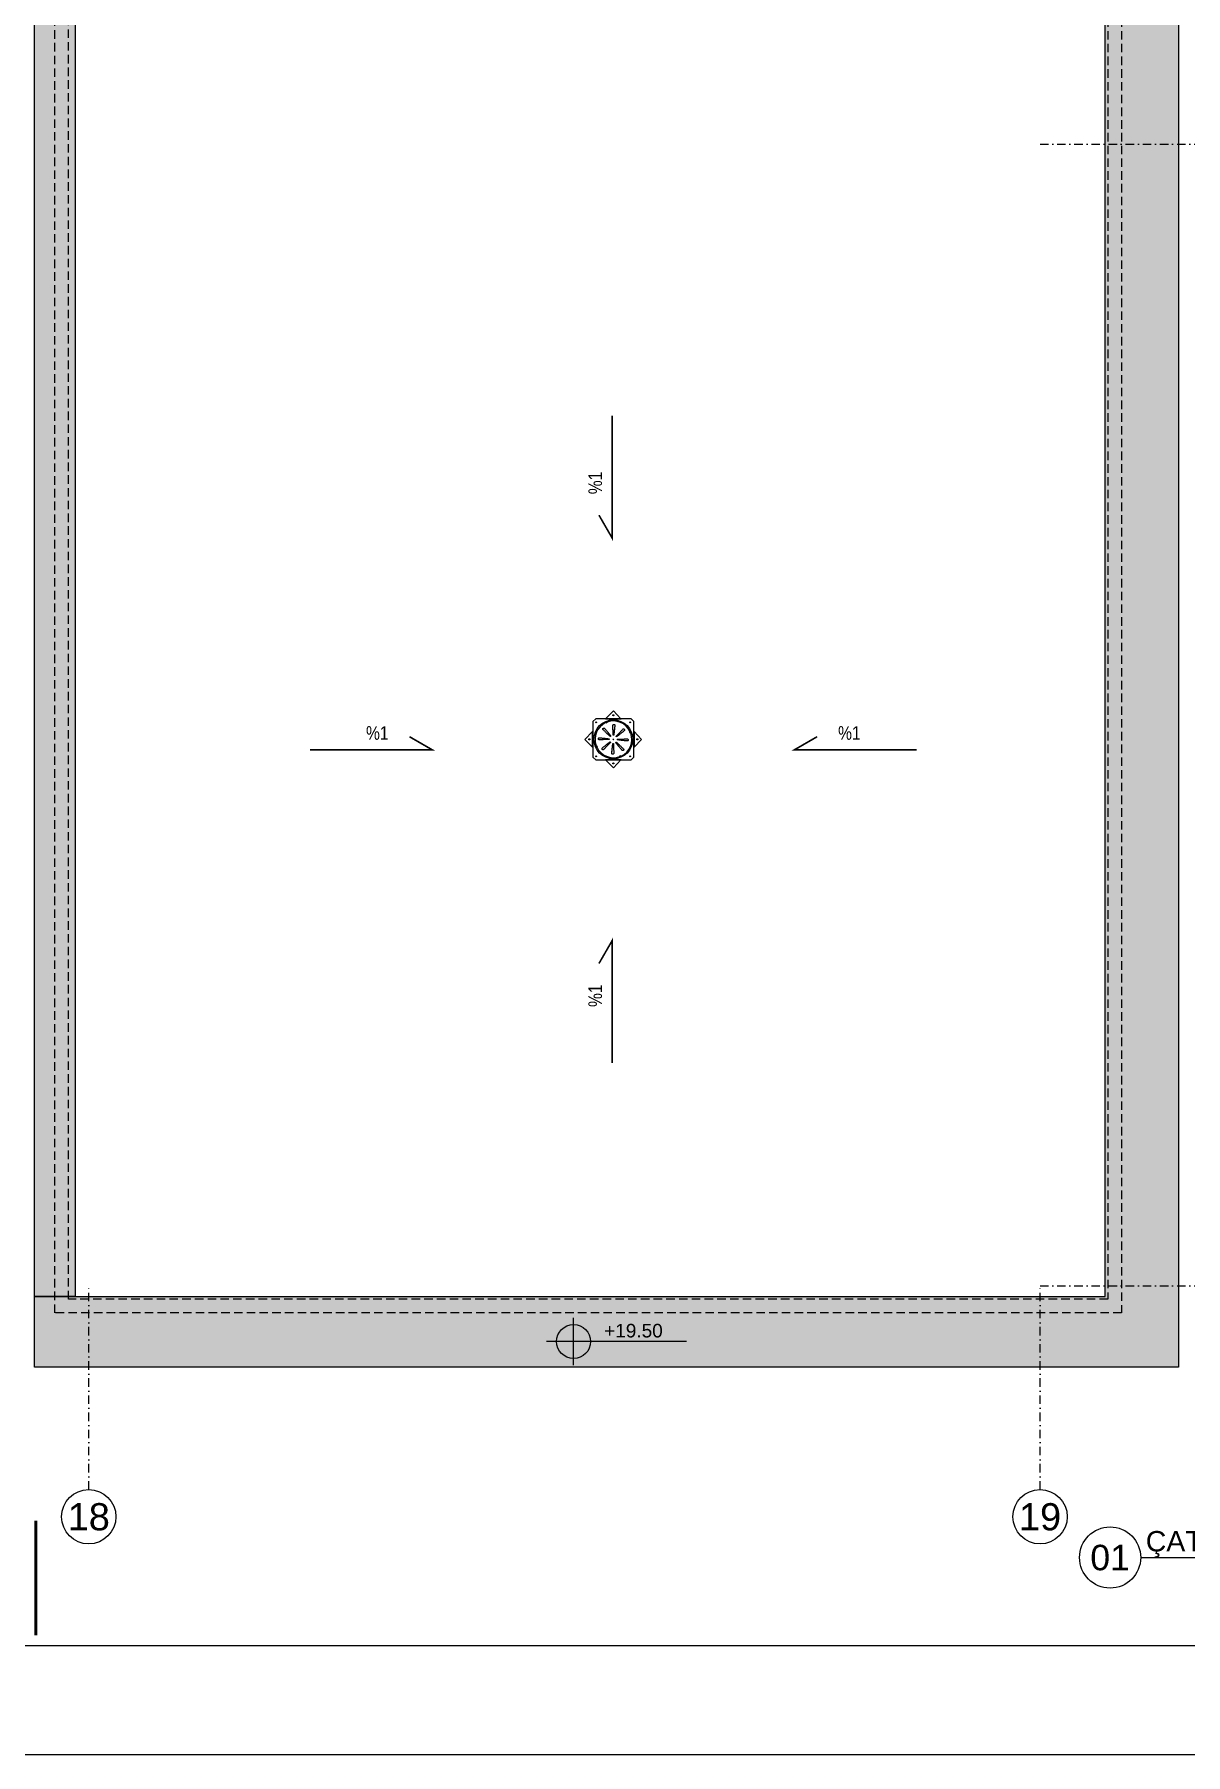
# Model space of a CAD drawing. Extents: x -2050 to 29725, y -1777 to 6820.
# Drawn here: x 27762 to 28610, y 0 to 1266 of the extents above; entities that cross this region are included whole.
import ezdxf
from ezdxf.enums import TextEntityAlignment as Align

# ---------------------------------------------------------------- set-up
doc = ezdxf.new("R2010")
doc.units = 0
doc.header["$LTSCALE"] = 25
doc.header["$MEASUREMENT"] = 0
for name, pattern in [('DASHDOT2', [0.5, 0.25, -0.125, 0, -0.125]), ('DOT2', [0.125, 0, -0.125]), ('HIDDEN', [0.375, 0.25, -0.125])]:
    doc.linetypes.add(name, pattern=pattern)
doc.layers.get('0').update_dxf_attribs({"color": 9, "lineweight": 9})
for name, color, linetype, lineweight in [('06A', 9, 'Continuous', 9), ('06D', 9, 'Continuous', 9), ('20', 9, 'DOT2', 9), ('21', 9, 'Continuous', 9), ('24', 9, 'DASHDOT2', 9), ('40A', 9, 'Continuous', 9), ('E-YAZI', 7, 'Continuous', 30), ('GEB-BEZUG', 9, 'Continuous', 25)]:
    doc.layers.add(name, color=color, linetype=linetype, lineweight=lineweight)
doc.styles.add('Arial', font='arial.ttf', dxfattribs={"height": 2.5})
doc.styles.add('E-YAZI', font='txttw.shx')
doc.styles.add('MuuM_TEXT-ITALIC', font='ARIALNI.TTF')
doc.styles.add('MuuM_TEXT-STANDART', font='ARIALN.TTF')

# ---------------------------------------------------------------- blocks, each defined once
blk = doc.blocks.new('Einfügepunkt')
at = {"layer": 'GEB-BEZUG'}
for p, q in [((-1, -1), (1, 1)), ((-1, 1), (1, -1))]:
    blk.add_line(p, q, dxfattribs=at)
blk = doc.blocks.new('p-suzgec')
at = {"ltscale": 25}
for p, q in [((-13.2, 15), (-15.2, 13)), ((-15.2, 13), (-15.2, -13)), ((12.8, 15), (-13.2, 15)), ((-6.1, 15), (-5.9, 15.2)), ((-5.9, 15.2), (-0.2, 20.9)), ((-5.9, 15.2), (5.4, 15.2)), ((-5.1, 12.9), (-5, 12.7)), ((-5, 12.7), (-4.8, 12.4)), ((-0.2, 20.9), (5.4, 15.2)), ((5.4, 15.2), (5.6, 15)), ((14.8, 13), (12.8, 15)), ((14.8, -13), (14.8, 13)), ((-21.1, 0), (-15.5, 5.7)), ((-15.5, -5.7), (-21.1, 0)), ((-15.5, 5.7), (-15.2, 5.9)), ((-15.5, -5.7), (-15.5, 5.7)), ((-10.5, 1.2), (-3.4, 0.3)), ((-5.9, 12.3), (-6, 12.5)), ((-5.8, 12), (-5.9, 12.3)), ((-3.3, 0.2), (-3.4, 0.3)), ((-0.2, 0), (-0.5, 0)), ((-0.2, 0), (-0.2, 0.2)), ((-0.2, 0), (0, 0)), ((-0.2, 0), (-0.2, -0.2)), ((0.9, 10.2), (0, 3.1)), ((0, 3), (0, 3.1)), ((12.1, 5.6), (12.3, 5.7)), ((12.6, 4.8), (12.5, 4.7)), ((14.8, 5.9), (15, 5.7)), ((15, 5.7), (15, -5.7)), ((15, 5.7), (20.6, 0)), ((20.6, 0), (15, -5.7)), ((-15.2, -5.9), (-15.5, -5.7)), ((-13.1, -4.8), (-13, -4.7)), ((-13, -4.7), (-12.6, -4.6)), ((-12.6, -5.6), (-12.8, -5.7)), ((-12.2, -5.5), (-12.6, -5.6)), ((-1.4, -10.2), (-0.5, -3.1)), ((-0.5, -3), (-0.5, -3.1)), ((2.8, -0.2), (2.9, -0.3)), ((10, -1.2), (2.9, -0.3)), ((4.5, -12.7), (4.3, -12.4)), ((5.3, -12), (5.4, -12.3)), ((5.4, -12.3), (5.5, -12.5)), ((15, -5.7), (14.8, -5.9)), ((-15.2, -13), (-13.2, -15)), ((-13.2, -15), (12.8, -15)), ((-5.9, -15.2), (-6.1, -15)), ((5.4, -15.2), (-5.9, -15.2)), ((-0.2, -20.9), (-5.9, -15.2)), ((5.4, -15.2), (-0.2, -20.9)), ((4.6, -12.9), (4.5, -12.7)), ((5.6, -15), (5.4, -15.2)), ((12.8, -15), (14.8, -13))]:
    blk.add_line(p, q, dxfattribs=at)
for centre, radius in [((-0.2, 0), 14.3), ((-12.8, 12.5), 0.3), ((-0.2, 17.7), 0.4), ((-0.2, 17.7), 0.358), ((12.2, 12.5), 0.3), ((-17.9, 0), 0.4), ((-17.9, 0), 0.358), ((17.4, 0), 0.4), ((17.4, 0), 0.358), ((-12.8, -12.5), 0.3), ((12.2, -12.5), 0.3), ((-0.2, -17.7), 0.4), ((-0.2, -17.7), 0.358)]:
    blk.add_circle(centre, radius, dxfattribs=at)
for radius, start, end in [(13.8, 110.4176, 114.5824), (13.7, 110.4084, 114.5916), (13.5, 24.6147, 110.3853), (13.5, 114.6147, 200.3853), (13.3, 110.3378, 114.6622), (13.2, 110.3292, 114.6708), (13.6, 294.6147, 20.3853), (13.2, 20.3292, 24.6708), (13.3, 20.3378, 24.6622), (13.7, 20.4084, 24.5916), (13.8, 20.4176, 24.5824), (13.7, 200.4084, 204.5916), (13.8, 200.4176, 204.5824), (13.3, 200.3378, 204.6622), (13.2, 200.3292, 204.6708), (13.5, 204.6147, 290.3853), (13.2, 290.3292, 294.6708), (13.3, 290.3378, 294.6622), (13.7, 290.4084, 294.5916), (13.8, 290.4176, 294.5824)]:
    blk.add_arc((-0.2, 0), radius, start, end, dxfattribs=at)
for points, knots in [([(-10.5, -0.3), (-10.6, -0.3), (-10.7, -0.3), (-10.9, -0.2), (-11, -0.2), (-11.1, 0), (-11.2, 0.1), (-11.2, 0.3), (-11.2, 0.4), (-11.2, 0.6), (-11.2, 0.7), (-11.1, 0.9), (-11.1, 1), (-10.9, 1.1), (-10.8, 1.1), (-10.6, 1.2), (-10.5, 1.2), (-10.4, 1.2)], [2.169268, 2.169268, 2.169268, 2.169268, 2.468107, 2.468107, 2.768207, 2.768207, 3.065525, 3.065525, 3.362844, 3.362844, 3.660162, 3.660162, 3.95748, 3.95748, 4.257581, 4.257581, 4.55635, 4.55635, 4.55635, 4.55635]), ([(-7.7, 7), (-7.8, 7.1), (-7.8, 7.2), (-7.9, 7.4), (-7.9, 7.5), (-7.9, 7.7), (-7.9, 7.8), (-7.8, 8), (-7.8, 8), (-7.6, 8.2), (-7.5, 8.2), (-7.3, 8.3), (-7.2, 8.3), (-7, 8.3), (-6.9, 8.3), (-6.7, 8.2), (-6.6, 8.1), (-6.6, 8)], [2.169268, 2.169268, 2.169268, 2.169268, 2.468107, 2.468107, 2.768207, 2.768207, 3.065525, 3.065525, 3.362844, 3.362844, 3.660162, 3.660162, 3.95748, 3.95748, 4.257581, 4.257581, 4.55635, 4.55635, 4.55635, 4.55635]), ([(-3.5, 0.4), (-3.5, 0.4), (-3.5, 0.4), (-3.5, 0.4), (-3.4, 0.4), (-3.4, 0.4), (-3.4, 0.3), (-3.3, 0.3), (-3.3, 0.3), (-3.3, 0.3), (-3.3, 0.2), (-3.2, 0.2), (-3.2, 0.1), (-3.3, 0.1), (-3.3, 0), (-3.3, 0), (-3.3, -0.1), (-3.4, -0.1), (-3.4, -0.1), (-3.5, -0.1), (-3.5, -0.1), (-3.5, -0.1), (-3.5, -0.1)], [-0.0013985, -0.0013985, -0.0013985, -0.0013985, 0, 0, 0, 0.0909291, 0.0909291, 0.1818582, 0.1818582, 0.2711248, 0.2711248, 0.3603915, 0.3603915, 0.4496581, 0.4496581, 0.5389247, 0.5389247, 0.6298538, 0.6298538, 0.7207829, 0.7207829, 0.7401198, 0.7401198, 0.7401198, 0.7401198]), ([(-2.2, 2.6), (-2.2, 2.6), (-2.2, 2.6), (-2.2, 2.6), (-2.2, 2.5), (-2.2, 2.5), (-2.2, 2.4), (-2.2, 2.4), (-2.2, 2.3), (-2.2, 2.3), (-2.2, 2.3), (-2.3, 2.2), (-2.3, 2.2), (-2.3, 2.2), (-2.4, 2.2), (-2.4, 2.1), (-2.5, 2.1), (-2.5, 2.2), (-2.6, 2.2), (-2.6, 2.2), (-2.6, 2.2), (-2.6, 2.2), (-2.6, 2.2)], [-0.0013985, -0.0013985, -0.0013985, -0.0013985, 0, 0, 0, 0.0909291, 0.0909291, 0.1818582, 0.1818582, 0.2711248, 0.2711248, 0.3603915, 0.3603915, 0.4496581, 0.4496581, 0.5389247, 0.5389247, 0.6298538, 0.6298538, 0.7207829, 0.7207829, 0.7401198, 0.7401198, 0.7401198, 0.7401198]), ([(-0.6, 10.2), (-0.6, 10.3), (-0.5, 10.4), (-0.5, 10.6), (-0.4, 10.7), (-0.3, 10.8), (-0.2, 10.9), (0, 11), (0.1, 11), (0.3, 11), (0.4, 11), (0.6, 10.9), (0.7, 10.8), (0.8, 10.7), (0.9, 10.6), (0.9, 10.4), (1, 10.3), (0.9, 10.2)], [2.169268, 2.169268, 2.169268, 2.169268, 2.468107, 2.468107, 2.768207, 2.768207, 3.065525, 3.065525, 3.362844, 3.362844, 3.660162, 3.660162, 3.95748, 3.95748, 4.257581, 4.257581, 4.55635, 4.55635, 4.55635, 4.55635]), ([(0.1, 3.2), (0.1, 3.2), (0.1, 3.2), (0.1, 3.2), (0.1, 3.2), (0.1, 3.2), (0.1, 3.1), (0.1, 3.1), (0, 3), (0, 3), (-0.1, 3), (-0.1, 3), (-0.2, 3), (-0.2, 3), (-0.2, 3), (-0.3, 3), (-0.3, 3.1), (-0.3, 3.1), (-0.4, 3.2), (-0.4, 3.2), (-0.4, 3.2), (-0.4, 3.3), (-0.4, 3.3)], [-0.0013985, -0.0013985, -0.0013985, -0.0013985, 0, 0, 0, 0.0909291, 0.0909291, 0.1818582, 0.1818582, 0.2711248, 0.2711248, 0.3603915, 0.3603915, 0.4496581, 0.4496581, 0.5389247, 0.5389247, 0.6298538, 0.6298538, 0.7207829, 0.7207829, 0.7401198, 0.7401198, 0.7401198, 0.7401198]), ([(2.3, 2), (2.3, 2), (2.3, 2), (2.3, 2), (2.3, 2), (2.2, 2), (2.2, 1.9), (2.2, 1.9), (2.1, 1.9), (2.1, 2), (2, 2), (2, 2), (1.9, 2), (1.9, 2.1), (1.9, 2.1), (1.9, 2.2), (1.9, 2.2), (1.9, 2.3), (1.9, 2.3), (1.9, 2.3), (2, 2.4), (2, 2.4), (2, 2.4)], [-0.0013985, -0.0013985, -0.0013985, -0.0013985, 0, 0, 0, 0.0909291, 0.0909291, 0.1818582, 0.1818582, 0.2711248, 0.2711248, 0.3603915, 0.3603915, 0.4496581, 0.4496581, 0.5389247, 0.5389247, 0.6298538, 0.6298538, 0.7207829, 0.7207829, 0.7401198, 0.7401198, 0.7401198, 0.7401198]), ([(3, -0.4), (3, -0.4), (3, -0.4), (3, -0.4), (2.9, -0.4), (2.9, -0.4), (2.9, -0.3), (2.8, -0.3), (2.8, -0.3), (2.8, -0.3), (2.8, -0.2), (2.7, -0.2), (2.7, -0.1), (2.8, -0.1), (2.8, 0), (2.8, 0), (2.8, 0.1), (2.9, 0.1), (2.9, 0.1), (3, 0.1), (3, 0.1), (3, 0.1), (3, 0.1)], [-0.0013985, -0.0013985, -0.0013985, -0.0013985, 0, 0, 0, 0.0909291, 0.0909291, 0.1818582, 0.1818582, 0.2711248, 0.2711248, 0.3603915, 0.3603915, 0.4496581, 0.4496581, 0.5389247, 0.5389247, 0.6298538, 0.6298538, 0.7207829, 0.7207829, 0.7401198, 0.7401198, 0.7401198, 0.7401198]), ([(6.8, 7.4), (6.8, 7.5), (6.9, 7.6), (7.1, 7.7), (7.2, 7.7), (7.4, 7.7), (7.5, 7.7), (7.7, 7.6), (7.8, 7.5), (7.9, 7.4), (8, 7.3), (8.1, 7.1), (8.1, 7), (8, 6.8), (8, 6.7), (7.9, 6.5), (7.8, 6.4), (7.8, 6.3)], [2.169268, 2.169268, 2.169268, 2.169268, 2.468107, 2.468107, 2.768207, 2.768207, 3.065525, 3.065525, 3.362844, 3.362844, 3.660162, 3.660162, 3.95748, 3.95748, 4.257581, 4.257581, 4.55635, 4.55635, 4.55635, 4.55635]), ([(10, 0.3), (10.1, 0.3), (10.2, 0.3), (10.4, 0.2), (10.5, 0.2), (10.6, 0), (10.7, -0.1), (10.7, -0.3), (10.7, -0.4), (10.7, -0.6), (10.7, -0.7), (10.6, -0.9), (10.6, -1), (10.4, -1.1), (10.3, -1.1), (10.1, -1.2), (10, -1.2), (9.9, -1.2)], [2.169268, 2.169268, 2.169268, 2.169268, 2.468107, 2.468107, 2.768207, 2.768207, 3.065525, 3.065525, 3.362844, 3.362844, 3.660162, 3.660162, 3.95748, 3.95748, 4.257581, 4.257581, 4.55635, 4.55635, 4.55635, 4.55635]), ([(-7.3, -7.4), (-7.3, -7.5), (-7.4, -7.6), (-7.6, -7.7), (-7.7, -7.7), (-7.9, -7.7), (-8, -7.7), (-8.2, -7.6), (-8.3, -7.5), (-8.4, -7.4), (-8.5, -7.3), (-8.6, -7.1), (-8.6, -7), (-8.5, -6.8), (-8.5, -6.7), (-8.4, -6.5), (-8.3, -6.4), (-8.3, -6.3)], [2.169268, 2.169268, 2.169268, 2.169268, 2.468107, 2.468107, 2.768207, 2.768207, 3.065525, 3.065525, 3.362844, 3.362844, 3.660162, 3.660162, 3.95748, 3.95748, 4.257581, 4.257581, 4.55635, 4.55635, 4.55635, 4.55635]), ([(-2.8, -2), (-2.8, -2), (-2.8, -2), (-2.8, -2), (-2.8, -2), (-2.7, -2), (-2.7, -1.9), (-2.7, -1.9), (-2.6, -1.9), (-2.6, -2), (-2.5, -2), (-2.5, -2), (-2.4, -2), (-2.4, -2.1), (-2.4, -2.1), (-2.4, -2.2), (-2.4, -2.2), (-2.4, -2.3), (-2.4, -2.3), (-2.4, -2.3), (-2.5, -2.4), (-2.5, -2.4), (-2.5, -2.4)], [-0.0013985, -0.0013985, -0.0013985, -0.0013985, 0, 0, 0, 0.0909291, 0.0909291, 0.1818582, 0.1818582, 0.2711248, 0.2711248, 0.3603915, 0.3603915, 0.4496581, 0.4496581, 0.5389247, 0.5389247, 0.6298538, 0.6298538, 0.7207829, 0.7207829, 0.7401198, 0.7401198, 0.7401198, 0.7401198]), ([(0.1, -10.2), (0.1, -10.3), (0, -10.4), (0, -10.6), (-0.1, -10.7), (-0.2, -10.8), (-0.3, -10.9), (-0.5, -11), (-0.6, -11), (-0.8, -11), (-0.9, -11), (-1.1, -10.9), (-1.2, -10.8), (-1.3, -10.7), (-1.4, -10.6), (-1.4, -10.4), (-1.5, -10.3), (-1.4, -10.2)], [2.169268, 2.169268, 2.169268, 2.169268, 2.468107, 2.468107, 2.768207, 2.768207, 3.065525, 3.065525, 3.362844, 3.362844, 3.660162, 3.660162, 3.95748, 3.95748, 4.257581, 4.257581, 4.55635, 4.55635, 4.55635, 4.55635]), ([(-0.6, -3.2), (-0.6, -3.2), (-0.6, -3.2), (-0.6, -3.2), (-0.6, -3.2), (-0.6, -3.2), (-0.6, -3.1), (-0.6, -3.1), (-0.5, -3), (-0.5, -3), (-0.4, -3), (-0.4, -3), (-0.4, -3), (-0.3, -3), (-0.3, -3), (-0.2, -3), (-0.2, -3.1), (-0.2, -3.1), (-0.2, -3.2), (-0.1, -3.2), (-0.1, -3.2), (-0.1, -3.3), (-0.1, -3.3)], [-0.0013985, -0.0013985, -0.0013985, -0.0013985, 0, 0, 0, 0.0909291, 0.0909291, 0.1818582, 0.1818582, 0.2711248, 0.2711248, 0.3603915, 0.3603915, 0.4496581, 0.4496581, 0.5389247, 0.5389247, 0.6298538, 0.6298538, 0.7207829, 0.7207829, 0.7401198, 0.7401198, 0.7401198, 0.7401198]), ([(1.7, -2.6), (1.7, -2.6), (1.7, -2.6), (1.7, -2.6), (1.7, -2.5), (1.7, -2.5), (1.7, -2.4), (1.7, -2.4), (1.7, -2.3), (1.7, -2.3), (1.7, -2.3), (1.8, -2.2), (1.8, -2.2), (1.8, -2.2), (1.9, -2.2), (1.9, -2.1), (2, -2.1), (2, -2.2), (2.1, -2.2), (2.1, -2.2), (2.1, -2.2), (2.1, -2.2), (2.1, -2.2)], [-0.0013985, -0.0013985, -0.0013985, -0.0013985, 0, 0, 0, 0.0909291, 0.0909291, 0.1818582, 0.1818582, 0.2711248, 0.2711248, 0.3603915, 0.3603915, 0.4496581, 0.4496581, 0.5389247, 0.5389247, 0.6298538, 0.6298538, 0.7207829, 0.7207829, 0.7401198, 0.7401198, 0.7401198, 0.7401198]), ([(7.2, -7), (7.3, -7.1), (7.3, -7.2), (7.4, -7.4), (7.4, -7.5), (7.4, -7.7), (7.4, -7.8), (7.3, -8), (7.3, -8), (7.1, -8.2), (7, -8.2), (6.8, -8.3), (6.7, -8.3), (6.5, -8.3), (6.4, -8.3), (6.2, -8.2), (6.1, -8.1), (6.1, -8)], [2.169268, 2.169268, 2.169268, 2.169268, 2.468107, 2.468107, 2.768207, 2.768207, 3.065525, 3.065525, 3.362844, 3.362844, 3.660162, 3.660162, 3.95748, 3.95748, 4.257581, 4.257581, 4.55635, 4.55635, 4.55635, 4.55635])]:
    blk.add_open_spline(points, degree=3, knots=knots, dxfattribs=at)
for points, weights in [([(-10.4, 1.2), (-5.1, 0.6), (-3.5, 0.4)], [1.04357122072, 1.19470433147, 1]), ([(-2.6, 2.2), (-3.9, 3.4), (-7.7, 7)], [1, 1.19289012244, 1.04336959178]), ([(-6.6, 8), (-3.3, 3.9), (-2.2, 2.6)], [1.04357122128, 1.19470433435, 1]), ([(-0.4, 3.3), (-0.4, 4.9), (-0.6, 10.2)], [1, 1.1928901223, 1.04336959175]), ([(0.9, 10.2), (0.3, 4.9), (0.1, 3.2)], [1.04357122043, 1.19470432993, 1]), ([(2, 2.4), (3.1, 3.6), (6.8, 7.4)], [1, 1.19289012017, 1.04336959134]), ([(7.8, 6.3), (3.6, 3), (2.3, 2)], [1.04357122006, 1.19470432802, 1]), ([(11.7, 5.5), (11.9, 5.6), (12.1, 5.6)], [1.02554744525, 1.0127799804, 1]), ([(12.5, 4.7), (12.3, 4.7), (12.1, 4.6)], [1, 1.0127799804, 1.02554744526]), ([(-3.5, -0.1), (-5.2, -0.2), (-10.5, -0.3)], [1, 1.19289012449, 1.04336959218]), ([(-8.3, -6.3), (-4.1, -3), (-2.8, -2)], [1.04357122094, 1.1947043326, 1]), ([(-2.5, -2.4), (-3.6, -3.6), (-7.3, -7.4)], [1, 1.19289012327, 1.04336959194]), ([(-1.4, -10.2), (-0.8, -4.9), (-0.6, -3.2)], [1.04357122103, 1.19470433305, 1]), ([(-0.1, -3.3), (-0.1, -4.9), (0.1, -10.2)], [1, 1.19289011339, 1.04336959002]), ([(6.1, -8), (2.8, -3.9), (1.7, -2.6)], [1.04357121982, 1.19470432681, 1]), ([(2.1, -2.2), (3.4, -3.4), (7.2, -7)], [1, 1.19289011781, 1.04336959088])]:
    blk.add_rational_spline(points, weights, degree=2, dxfattribs=at)
for points, weights, knots in [([(3, 0.1), (3.5, 0.1), (6, 0.2), (10, 0.3)], [4.14064799907, 3.56700040162, 2.15953650571, 1.32480586323], [27.48414514, 27.48414514, 27.48414514, 27.50397367, 27.53272487, 27.53272487, 27.53272487]), ([(9.9, -1.2), (7.9, -1), (4.7, -0.6), (3.3, -0.4), (3, -0.4)], [1.32476723726, 1.64485472039, 2.71311941379, 3.81141839734, 4.16242382948], [0.00590224, 0.00590224, 0.00590224, 0.01753913, 0.04477222, 0.05758123, 0.05758123, 0.05758123])]:
    blk.add_rational_spline(points, weights, degree=2, knots=knots, dxfattribs=at)
at = {"ltscale": 25, "xscale": 0.1, "yscale": 0.1, "zscale": 0.1}
blk.add_blockref('Einfügepunkt', (-0.2, 0), dxfattribs=at)
blk = doc.blocks.new('0_drawinglabel')
blk.add_lwpolyline([(3, 0), (46.46, 0)])
blk.add_circle((0, 0), 3)
at = {"style": 'Arial'}
blk.add_attdef('CIZIMADI', text='', height=2, dxfattribs=at).set_placement((3.5, 0), align=Align.BOTTOM_LEFT)
blk.add_attdef('OLCEK', text='', height=2, dxfattribs=at).set_placement((46.46, 0), align=Align.BOTTOM_RIGHT)
blk.add_attdef('CIZIMNO', text='', height=2.5, dxfattribs=at).set_placement((0, 0), align=Align.MIDDLE)
at = {"style": 'MuuM_TEXT-ITALIC'}
blk.add_attdef('DRAWINGNAME', text='', height=2, dxfattribs=at).set_placement((3.5, -0.59), align=Align.TOP_LEFT)
blk.add_attdef('SCALE', text='', height=2, dxfattribs=at).set_placement((46.46, -0.59), align=Align.TOP_RIGHT)
blk = doc.blocks.new('0_aks')
at = {"linetype": 'Continuous'}
blk.add_circle((0, 0), 2, dxfattribs=at)
at = {"style": 'Arial'}
blk.add_attdef('AKS', text='', height=2, dxfattribs=at).set_placement((0, 0), align=Align.MIDDLE_CENTER)
blk = doc.blocks.new('P-AKS_AUDI')
at = {"layer": '24'}
for points in [[(0, -1600), (360, -1600)], [(-700, -2590), (-700, -2440)], [(0, -2590), (0, -2440)], [(0, -2440), (360, -2440)]]:
    blk.add_lwpolyline(points, dxfattribs=at)
at = {"layer": '24', "xscale": 10, "yscale": 10, "zscale": 10}
for p, values in [((-700, -2610), {'AKS': '18'}), ((0, -2610), {'AKS': '19'})]:
    blk.add_blockref('0_aks', p, dxfattribs=at).add_auto_attribs(values)
blk = doc.blocks.new('0_elevationtarget-p-bk')
h = blk.add_hatch(color=254)
h.paths.add_polyline_path([(2.5, 0, 0.414214), (0, 2.5), (0, 0)])
h.paths.add_polyline_path([(0, 0), (-2.5, 0, 0.414214), (0, -2.5)])
blk.add_line((0, -3.5), (0, 3.5))
blk.add_lwpolyline([(16.6, 0), (-4, 0)])
blk.add_circle((0, 0), 2.5)
at = {"style": 'Arial'}
blk.add_attdef('BITMISKOT', text='', height=2, dxfattribs=at).set_placement((4.5, 0), align=Align.BOTTOM_LEFT)
at = {"style": 'MuuM_TEXT-ITALIC'}
blk.add_attdef('FINISHINGFLOORLEVEL', text='', height=2, dxfattribs=at).set_placement((4.5, -0.59), align=Align.TOP_LEFT)

msp = doc.modelspace()

# ---------------------------------------------------------------- hatches: boundary and pattern name
h = msp.add_hatch(color=253)
h.dxf.hatch_style = 1
h.paths.add_polyline_path([(27762.5, 285), (27762.5, 285), (27762.5, 337), (28550.5, 337), (28550.5, 2355), (28604.5, 2355), (28604.5, 285)])
h = msp.add_hatch(color=253)
h.dxf.hatch_style = 1
h.paths.add_polyline_path([(27792.5, 2349.97), (27762.5, 2349.97), (27762.5, 337), (27792.5, 337)])

# ---------------------------------------------------------------- linework, layer by layer
at = {"layer": '06A'}
msp.add_lwpolyline([(27762.5, 285), (27762.5, 285), (27762.5, 337), (28550.5, 337), (28550.5, 2355), (28604.5, 2355), (28604.5, 285)], close=True, dxfattribs=at)
for points in [[(27762.5, 378.38), (27762.5, 2349.97), (27792.5, 2349.97), (27792.5, 378.38)], [(27792.5, 378.38), (27792.5, 337), (27762.5, 337), (27762.5, 378.38)]]:
    msp.add_lwpolyline(points, dxfattribs=at)
at = {"layer": '20', "linetype": 'HIDDEN'}
for points in [[(28562.5, 2365), (28562.5, 325), (27777.5, 325), (27777.5, 2364.97)], [(28552.5, 2365), (28552.5, 335), (27787.5, 335), (27787.5, 2364.97)]]:
    msp.add_lwpolyline(points, dxfattribs=at)
at = {"layer": '21', "const_width": 1.2}
for points in [[(28187.61, 985.16), (28187.61, 895.16), (28177.93, 911.93)], [(27965.3, 739.25), (28055.3, 739.25), (28038.53, 748.93)], [(28411.69, 739.25), (28321.69, 739.25), (28338.45, 748.93)], [(28187.61, 508.84), (28187.61, 598.84), (28177.93, 582.07)]]:
    msp.add_lwpolyline(points, dxfattribs=at)
at = {"layer": '40A'}
for points in [[(29725, 4205), (23780, 4205), (23780, 0), (29725, 0)], [(29185.06, 80), (23860, 80), (23860, 4125), (29185.06, 4125)]]:
    msp.add_lwpolyline(points, close=True, dxfattribs=at)

# ---------------------------------------------------------------- block references
at = {"layer": '06D'}
msp.add_blockref('p-suzgec', (28188.74, 747), dxfattribs=at)
at = {"layer": '21'}
ref = msp.add_blockref('0_elevationtarget-p-bk', (28159.26, 303.93), dxfattribs=dict(at, xscale=5, yscale=5, zscale=5))
ref.add_attrib('BITMISKOT', '+19.50', dxfattribs={"layer": '0', "height": 10, "style": 'Arial'}).set_placement((28181.76, 303.93), align=Align.BOTTOM_LEFT)
ref = msp.add_blockref('0_drawinglabel', (28554.05, 145), dxfattribs=dict(at, xscale=7.5, yscale=7.5, zscale=7.5))
ref.add_attrib('CIZIMNO', '01', dxfattribs={"layer": '0', "height": 18.75, "style": 'Arial'}).set_placement((28554.05, 145), align=Align.MIDDLE)
ref.add_attrib('CIZIMADI', 'ÇATI PLANI', dxfattribs={"layer": '0', "height": 15, "style": 'Arial'}).set_placement((28580.3, 145), align=Align.BOTTOM_LEFT)
ref.add_attrib('OLCEK', '1:50', dxfattribs={"layer": '0', "height": 15, "style": 'Arial'}).set_placement((28902.5, 145), align=Align.BOTTOM_RIGHT)
at = {"layer": '24'}
msp.add_blockref('P-AKS_AUDI', (28502.5, 2785), dxfattribs=at)

# ---------------------------------------------------------------- texts
at = {"layer": '21', "char_height": 10, "width": 119.8316, "rotation": 90, "style": 'MuuM_TEXT-STANDART'}
for insert, attachment_point in [((28170.18, 927.36), 1), ((28170.18, 566.64), 3)]:
    msp.add_mtext('%1', dxfattribs=dict(at, insert=insert, attachment_point=attachment_point))
at = {"layer": '21', "char_height": 10, "width": 119.8316, "style": 'MuuM_TEXT-STANDART'}
for insert, attachment_point in [((28023.1, 756.67), 3), ((28353.89, 756.67), 1)]:
    msp.add_mtext('%1', dxfattribs=dict(at, insert=insert, attachment_point=attachment_point))
at = {"layer": 'E-YAZI', "color": 4, "style": 'E-YAZI', "width": 0.8}
msp.add_text('CATI TELEFON-DATA-IPCCTV SISTEMI TESISAT PLANI', height=84, dxfattribs=at).set_placement((25448.13, 87.92))

doc.saveas('drawing.dxf')
